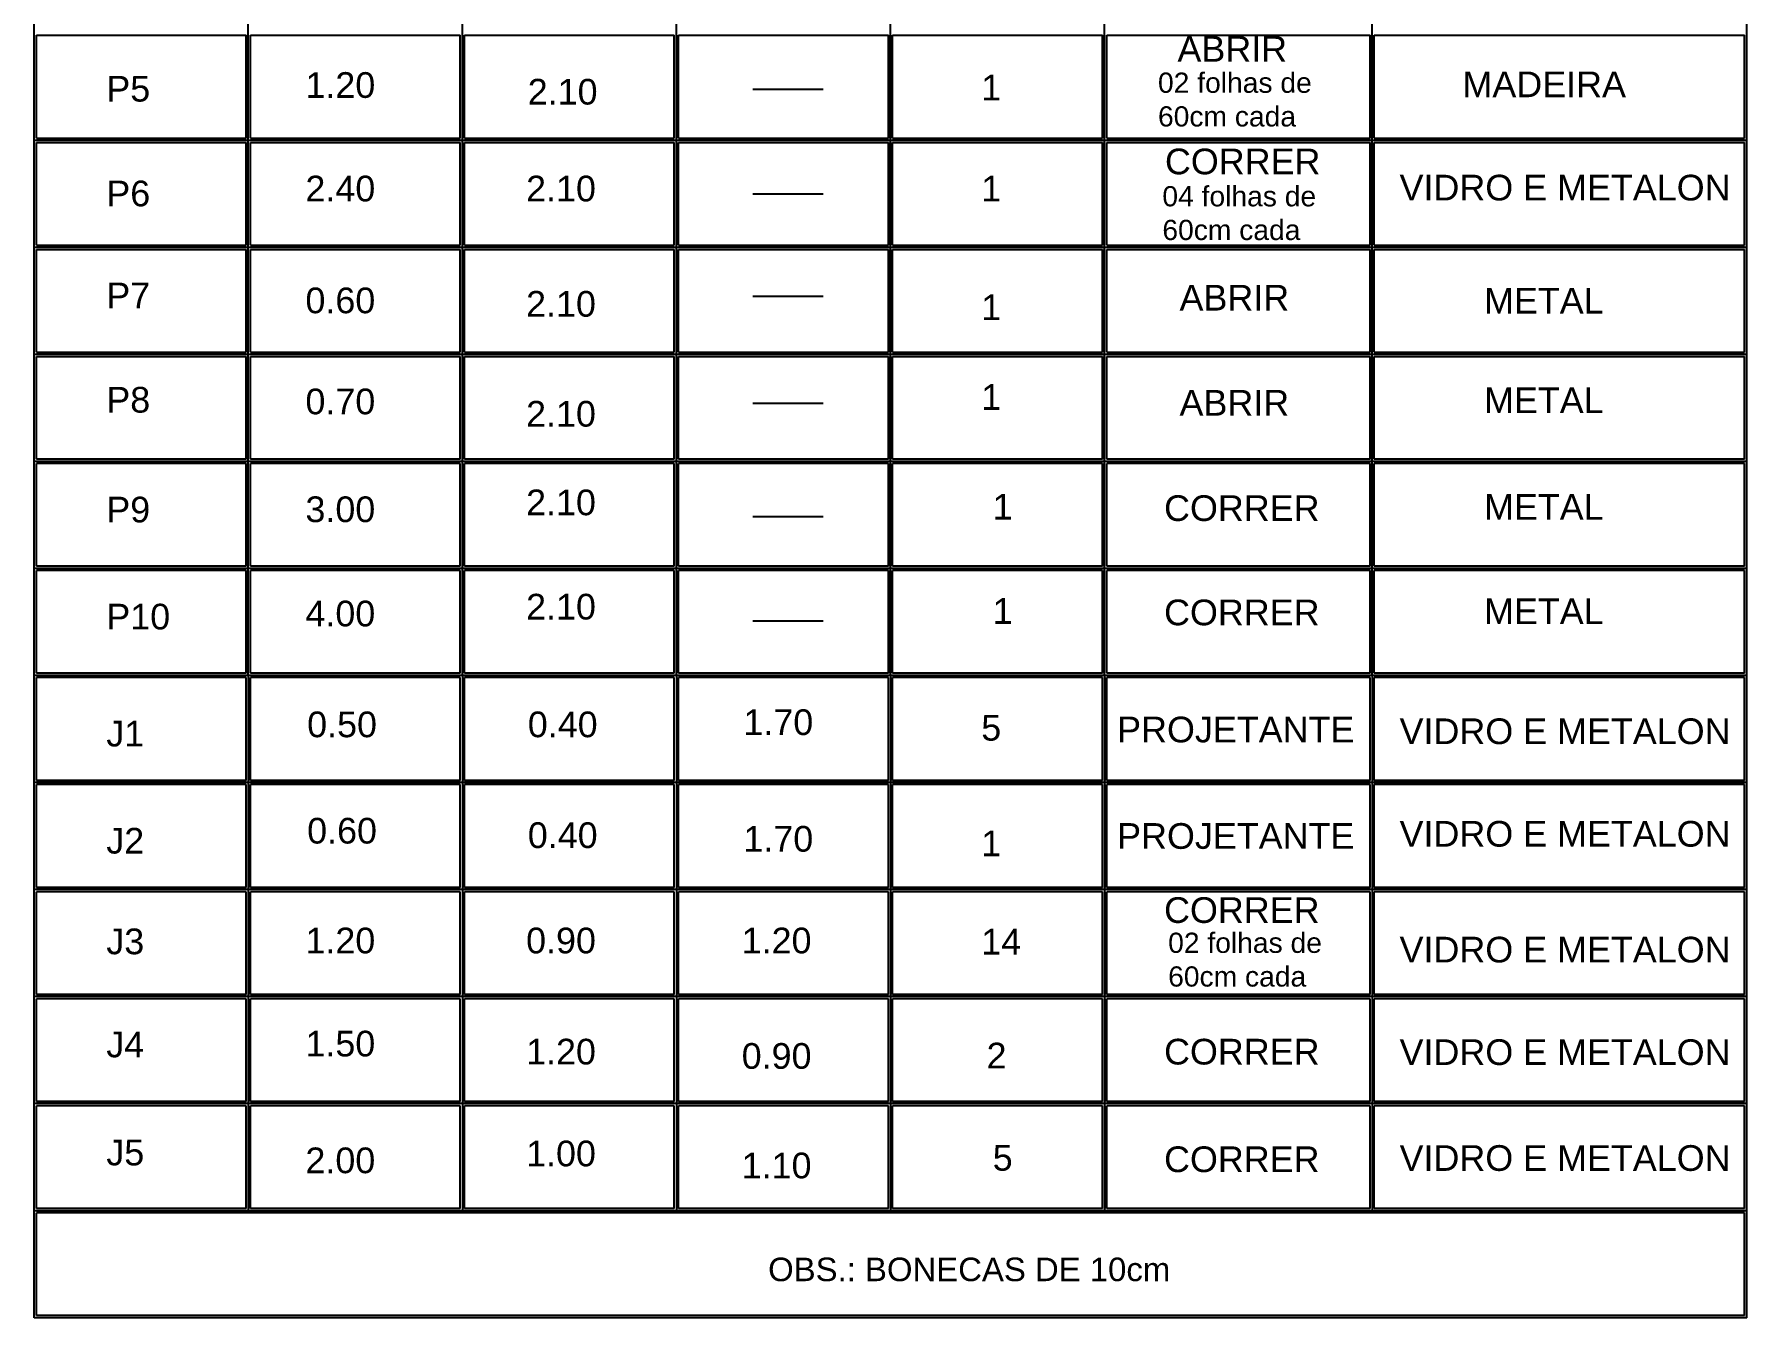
# Model space of a CAD drawing. Header units: millimetres. Extents: x 313 to 493, y 47 to 181.
# Drawn here: x 401.4 to 417.4, y 82.58 to 94.57 of the extents above; entities that cross this region are included whole.
import ezdxf

# ---------------------------------------------------------------- set-up
doc = ezdxf.new("R2010")
doc.units = ezdxf.units.MM
doc.header["$LTSCALE"] = 0.05
doc.header["$MEASUREMENT"] = 0
doc.layers.add('01', color=1, linetype='Continuous')
doc.layers.add('02', color=2, linetype='Continuous')
doc.styles.get("Standard").update_dxf_attribs({"font": 'arial.ttf'})

msp = doc.modelspace()

# ---------------------------------------------------------------- linework, layer by layer
at = {"layer": '01'}
for p, q in [((401.4239, 94.5565), (403.3839, 94.5565)), ((401.4239, 93.5965), (401.4239, 94.5565)), ((403.3839, 93.5965), (403.3839, 94.5565)), ((403.4239, 94.5565), (405.3839, 94.5565)), ((403.4239, 93.5965), (403.4239, 94.5565)), ((405.3839, 93.5965), (405.3839, 94.5565)), ((405.4239, 94.5565), (407.3839, 94.5565)), ((405.4239, 93.5965), (405.4239, 94.5565)), ((407.3839, 93.5965), (407.3839, 94.5565)), ((407.4239, 94.5565), (409.3839, 94.5565)), ((407.4239, 93.5965), (407.4239, 94.5565)), ((409.3839, 93.5965), (409.3839, 94.5565)), ((409.4239, 94.5565), (411.3839, 94.5565)), ((409.4239, 93.5965), (409.4239, 94.5565)), ((411.3839, 93.5965), (411.3839, 94.5565)), ((411.4239, 94.5565), (413.8839, 94.5565)), ((411.4239, 93.5965), (411.4239, 94.5565)), ((413.8839, 93.5965), (413.8839, 94.5565)), ((413.9239, 94.5565), (417.3839, 94.5565)), ((413.9239, 93.5965), (413.9239, 94.5565)), ((417.3839, 93.5965), (417.3839, 94.5565)), ((401.4239, 93.5965), (403.3839, 93.5965)), ((401.4239, 93.5565), (403.3839, 93.5565)), ((401.4239, 92.5965), (401.4239, 93.5565)), ((403.3839, 92.5965), (403.3839, 93.5565)), ((403.4239, 93.5965), (405.3839, 93.5965)), ((403.4239, 93.5565), (405.3839, 93.5565)), ((403.4239, 92.5965), (403.4239, 93.5565)), ((405.3839, 92.5965), (405.3839, 93.5565)), ((405.4239, 93.5965), (407.3839, 93.5965)), ((405.4239, 93.5565), (407.3839, 93.5565)), ((405.4239, 92.5965), (405.4239, 93.5565)), ((407.3839, 92.5965), (407.3839, 93.5565)), ((407.4239, 93.5965), (409.3839, 93.5965)), ((407.4239, 93.5565), (409.3839, 93.5565)), ((407.4239, 92.5965), (407.4239, 93.5565)), ((409.3839, 92.5965), (409.3839, 93.5565)), ((409.4239, 93.5965), (411.3839, 93.5965)), ((409.4239, 93.5565), (411.3839, 93.5565)), ((409.4239, 92.5965), (409.4239, 93.5565)), ((411.3839, 92.5965), (411.3839, 93.5565)), ((411.4239, 93.5965), (413.8839, 93.5965)), ((411.4239, 93.5565), (413.8839, 93.5565)), ((411.4239, 92.5965), (411.4239, 93.5565)), ((413.8839, 92.5965), (413.8839, 93.5565)), ((413.9239, 93.5965), (417.3839, 93.5965)), ((413.9239, 93.5565), (417.3839, 93.5565)), ((413.9239, 92.5965), (413.9239, 93.5565)), ((417.3839, 92.5965), (417.3839, 93.5565)), ((401.4239, 92.5965), (403.3839, 92.5965)), ((401.4239, 92.5565), (403.3839, 92.5565)), ((401.4239, 91.5965), (401.4239, 92.5565)), ((403.3839, 91.5965), (403.3839, 92.5565)), ((403.4239, 92.5965), (405.3839, 92.5965)), ((403.4239, 91.5965), (403.4239, 92.5565)), ((403.4239, 92.5565), (405.3839, 92.5565)), ((405.3839, 91.5965), (405.3839, 92.5565)), ((405.4239, 92.5965), (407.3839, 92.5965)), ((405.4239, 92.5565), (407.3839, 92.5565)), ((405.4239, 91.5965), (405.4239, 92.5565)), ((407.3839, 91.5965), (407.3839, 92.5565)), ((407.4239, 92.5965), (409.3839, 92.5965)), ((407.4239, 92.5565), (409.3839, 92.5565)), ((407.4239, 91.5965), (407.4239, 92.5565)), ((409.3839, 91.5965), (409.3839, 92.5565)), ((409.4239, 92.5965), (411.3839, 92.5965)), ((409.4239, 92.5565), (411.3839, 92.5565)), ((409.4239, 91.5965), (409.4239, 92.5565)), ((411.3839, 91.5965), (411.3839, 92.5565)), ((411.4239, 92.5965), (413.8839, 92.5965)), ((411.4239, 92.5565), (413.8839, 92.5565)), ((411.4239, 91.5965), (411.4239, 92.5565)), ((413.8839, 91.5965), (413.8839, 92.5565)), ((413.9239, 92.5965), (417.3839, 92.5965)), ((413.9239, 92.5565), (417.3839, 92.5565)), ((413.9239, 91.5965), (413.9239, 92.5565)), ((417.3839, 91.5965), (417.3839, 92.5565)), ((401.4239, 91.5965), (403.3839, 91.5965)), ((401.4239, 91.5565), (403.3839, 91.5565)), ((401.4239, 90.5965), (401.4239, 91.5565)), ((403.3839, 90.5965), (403.3839, 91.5565)), ((403.4239, 91.5965), (405.3839, 91.5965)), ((403.4239, 90.5965), (403.4239, 91.5565)), ((403.4239, 91.5565), (405.3839, 91.5565)), ((405.3839, 90.5965), (405.3839, 91.5565)), ((405.4239, 91.5965), (407.3839, 91.5965)), ((405.4239, 90.5965), (405.4239, 91.5565)), ((405.4239, 91.5565), (407.3839, 91.5565)), ((407.3839, 90.5965), (407.3839, 91.5565)), ((407.4239, 91.5965), (409.3839, 91.5965)), ((407.4239, 90.5965), (407.4239, 91.5565)), ((407.4239, 91.5565), (409.3839, 91.5565)), ((409.3839, 90.5965), (409.3839, 91.5565)), ((409.4239, 91.5965), (411.3839, 91.5965)), ((409.4239, 90.5965), (409.4239, 91.5565)), ((409.4239, 91.5565), (411.3839, 91.5565)), ((411.3839, 90.5965), (411.3839, 91.5565)), ((411.4239, 91.5965), (413.8839, 91.5965)), ((411.4239, 90.5965), (411.4239, 91.5565)), ((411.4239, 91.5565), (413.8839, 91.5565)), ((413.8839, 90.5965), (413.8839, 91.5565)), ((413.9239, 91.5965), (417.3839, 91.5965)), ((413.9239, 90.5965), (413.9239, 91.5565)), ((413.9239, 91.5565), (417.3839, 91.5565)), ((417.3839, 90.5965), (417.3839, 91.5565)), ((403.3839, 90.5965), (401.4239, 90.5965)), ((405.3839, 90.5965), (403.4239, 90.5965)), ((407.3839, 90.5965), (405.4239, 90.5965)), ((409.3839, 90.5965), (407.4239, 90.5965)), ((411.3839, 90.5965), (409.4239, 90.5965)), ((413.8839, 90.5965), (411.4239, 90.5965)), ((417.3839, 90.5965), (413.9239, 90.5965)), ((401.4239, 89.5965), (401.4239, 90.5565)), ((403.3839, 90.5565), (401.4239, 90.5565)), ((403.3839, 89.5965), (403.3839, 90.5565)), ((403.4239, 89.5965), (403.4239, 90.5565)), ((405.3839, 90.5565), (403.4239, 90.5565)), ((405.3839, 89.5965), (405.3839, 90.5565)), ((405.4239, 89.5965), (405.4239, 90.5565)), ((407.3839, 90.5565), (405.4239, 90.5565)), ((407.3839, 89.5965), (407.3839, 90.5565)), ((407.4239, 89.5965), (407.4239, 90.5565)), ((409.3839, 90.5565), (407.4239, 90.5565)), ((409.3839, 89.5965), (409.3839, 90.5565)), ((409.4239, 89.5965), (409.4239, 90.5565)), ((411.3839, 90.5565), (409.4239, 90.5565)), ((411.3839, 89.5965), (411.3839, 90.5565)), ((411.4239, 89.5965), (411.4239, 90.5565)), ((413.8839, 90.5565), (411.4239, 90.5565)), ((413.8839, 89.5965), (413.8839, 90.5565)), ((417.3839, 90.5565), (413.9239, 90.5565)), ((413.9239, 89.5965), (413.9239, 90.5565)), ((417.3839, 89.5965), (417.3839, 90.5565)), ((403.3839, 89.5965), (401.4239, 89.5965)), ((401.4239, 88.5965), (401.4239, 89.5565)), ((403.3839, 89.5565), (401.4239, 89.5565)), ((403.3839, 88.5965), (403.3839, 89.5565)), ((405.3839, 89.5965), (403.4239, 89.5965)), ((403.4239, 88.5965), (403.4239, 89.5565)), ((405.3839, 89.5565), (403.4239, 89.5565)), ((405.3839, 88.5965), (405.3839, 89.5565)), ((407.3839, 89.5965), (405.4239, 89.5965)), ((405.4239, 88.5965), (405.4239, 89.5565)), ((407.3839, 89.5565), (405.4239, 89.5565)), ((407.3839, 88.5965), (407.3839, 89.5565)), ((409.3839, 89.5965), (407.4239, 89.5965)), ((407.4239, 88.5965), (407.4239, 89.5565)), ((409.3839, 89.5565), (407.4239, 89.5565)), ((409.3839, 88.5965), (409.3839, 89.5565)), ((411.3839, 89.5965), (409.4239, 89.5965)), ((409.4239, 88.5965), (409.4239, 89.5565)), ((411.3839, 89.5565), (409.4239, 89.5565)), ((411.3839, 88.5965), (411.3839, 89.5565)), ((413.8839, 89.5965), (411.4239, 89.5965)), ((411.4239, 88.5965), (411.4239, 89.5565)), ((413.8839, 89.5565), (411.4239, 89.5565)), ((413.8839, 88.5965), (413.8839, 89.5565)), ((417.3839, 89.5965), (413.9239, 89.5965)), ((417.3839, 89.5565), (413.9239, 89.5565)), ((413.9239, 88.5965), (413.9239, 89.5565)), ((417.3839, 88.5965), (417.3839, 89.5565)), ((403.3839, 88.5965), (401.4239, 88.5965)), ((401.4239, 87.5965), (401.4239, 88.5565)), ((403.3839, 88.5565), (401.4239, 88.5565)), ((403.3839, 87.5965), (403.3839, 88.5565)), ((405.3839, 88.5965), (403.4239, 88.5965)), ((403.4239, 87.5965), (403.4239, 88.5565)), ((405.3839, 88.5565), (403.4239, 88.5565)), ((405.3839, 87.5965), (405.3839, 88.5565)), ((407.3839, 88.5965), (405.4239, 88.5965)), ((405.4239, 87.5965), (405.4239, 88.5565)), ((407.3839, 88.5565), (405.4239, 88.5565)), ((407.3839, 87.5965), (407.3839, 88.5565)), ((409.3839, 88.5965), (407.4239, 88.5965)), ((407.4239, 87.5965), (407.4239, 88.5565)), ((409.3839, 88.5565), (407.4239, 88.5565)), ((409.3839, 87.5965), (409.3839, 88.5565)), ((411.3839, 88.5965), (409.4239, 88.5965)), ((409.4239, 87.5965), (409.4239, 88.5565)), ((411.3839, 88.5565), (409.4239, 88.5565)), ((411.3839, 87.5965), (411.3839, 88.5565)), ((413.8839, 88.5965), (411.4239, 88.5965)), ((411.4239, 87.5965), (411.4239, 88.5565)), ((413.8839, 88.5565), (411.4239, 88.5565)), ((413.8839, 87.5965), (413.8839, 88.5565)), ((417.3839, 88.5965), (413.9239, 88.5965)), ((417.3839, 88.5565), (413.9239, 88.5565)), ((413.9239, 87.5965), (413.9239, 88.5565)), ((417.3839, 87.5965), (417.3839, 88.5565)), ((403.3839, 87.5965), (401.4239, 87.5965)), ((403.3839, 87.5565), (401.4239, 87.5565)), ((401.4239, 86.5965), (401.4239, 87.5565)), ((403.3839, 86.5965), (403.3839, 87.5565)), ((405.3839, 87.5965), (403.4239, 87.5965)), ((405.3839, 87.5565), (403.4239, 87.5565)), ((403.4239, 86.5965), (403.4239, 87.5565)), ((405.3839, 86.5965), (405.3839, 87.5565)), ((407.3839, 87.5965), (405.4239, 87.5965)), ((407.3839, 87.5565), (405.4239, 87.5565)), ((405.4239, 86.5965), (405.4239, 87.5565)), ((407.3839, 86.5965), (407.3839, 87.5565)), ((409.3839, 87.5965), (407.4239, 87.5965)), ((409.3839, 87.5565), (407.4239, 87.5565)), ((407.4239, 86.5965), (407.4239, 87.5565)), ((409.3839, 86.5965), (409.3839, 87.5565)), ((411.3839, 87.5965), (409.4239, 87.5965)), ((411.3839, 87.5565), (409.4239, 87.5565)), ((409.4239, 86.5965), (409.4239, 87.5565)), ((411.3839, 86.5965), (411.3839, 87.5565)), ((413.8839, 87.5965), (411.4239, 87.5965)), ((413.8839, 87.5565), (411.4239, 87.5565)), ((411.4239, 86.5965), (411.4239, 87.5565)), ((413.8839, 86.5965), (413.8839, 87.5565)), ((417.3839, 87.5965), (413.9239, 87.5965)), ((417.3839, 87.5565), (413.9239, 87.5565)), ((413.9239, 86.5965), (413.9239, 87.5565)), ((417.3839, 86.5965), (417.3839, 87.5565)), ((403.3839, 86.5965), (401.4239, 86.5965)), ((405.3839, 86.5965), (403.4239, 86.5965)), ((407.3839, 86.5965), (405.4239, 86.5965)), ((409.3839, 86.5965), (407.4239, 86.5965)), ((411.3839, 86.5965), (409.4239, 86.5965)), ((413.8839, 86.5965), (411.4239, 86.5965)), ((417.3839, 86.5965), (413.9239, 86.5965)), ((403.3839, 86.5565), (401.4239, 86.5565)), ((401.4239, 85.5965), (401.4239, 86.5565)), ((403.3839, 85.5965), (403.3839, 86.5565)), ((405.3839, 86.5565), (403.4239, 86.5565)), ((403.4239, 85.5965), (403.4239, 86.5565)), ((405.3839, 85.5965), (405.3839, 86.5565)), ((407.3839, 86.5565), (405.4239, 86.5565)), ((405.4239, 85.5965), (405.4239, 86.5565)), ((407.3839, 85.5965), (407.3839, 86.5565)), ((409.3839, 86.5565), (407.4239, 86.5565)), ((407.4239, 85.5965), (407.4239, 86.5565)), ((409.3839, 85.5965), (409.3839, 86.5565)), ((411.3839, 86.5565), (409.4239, 86.5565)), ((409.4239, 85.5965), (409.4239, 86.5565)), ((411.3839, 85.5965), (411.3839, 86.5565)), ((413.8839, 86.5565), (411.4239, 86.5565)), ((411.4239, 85.5965), (411.4239, 86.5565)), ((413.8839, 85.5965), (413.8839, 86.5565)), ((417.3839, 86.5565), (413.9239, 86.5565)), ((413.9239, 85.5965), (413.9239, 86.5565)), ((417.3839, 85.5965), (417.3839, 86.5565)), ((403.3839, 85.5965), (401.4239, 85.5965)), ((403.3839, 85.5565), (401.4239, 85.5565)), ((401.4239, 84.5965), (401.4239, 85.5565)), ((403.3839, 84.5965), (403.3839, 85.5565)), ((405.3839, 85.5965), (403.4239, 85.5965)), ((405.3839, 85.5565), (403.4239, 85.5565)), ((403.4239, 84.5965), (403.4239, 85.5565)), ((405.3839, 84.5965), (405.3839, 85.5565)), ((407.3839, 85.5965), (405.4239, 85.5965)), ((407.3839, 85.5565), (405.4239, 85.5565)), ((405.4239, 84.5965), (405.4239, 85.5565)), ((407.3839, 84.5965), (407.3839, 85.5565)), ((409.3839, 85.5965), (407.4239, 85.5965)), ((409.3839, 85.5565), (407.4239, 85.5565)), ((407.4239, 84.5965), (407.4239, 85.5565)), ((409.3839, 84.5965), (409.3839, 85.5565)), ((411.3839, 85.5965), (409.4239, 85.5965)), ((411.3839, 85.5565), (409.4239, 85.5565)), ((409.4239, 84.5965), (409.4239, 85.5565)), ((411.3839, 84.5965), (411.3839, 85.5565)), ((413.8839, 85.5965), (411.4239, 85.5965)), ((413.8839, 85.5565), (411.4239, 85.5565)), ((411.4239, 84.5965), (411.4239, 85.5565)), ((413.8839, 84.5965), (413.8839, 85.5565)), ((417.3839, 85.5965), (413.9239, 85.5965)), ((417.3839, 85.5565), (413.9239, 85.5565)), ((413.9239, 84.5965), (413.9239, 85.5565)), ((417.3839, 84.5965), (417.3839, 85.5565)), ((403.3839, 84.5965), (401.4239, 84.5965)), ((403.3839, 84.5565), (401.4239, 84.5565)), ((401.4239, 83.5965), (401.4239, 84.5565)), ((403.3839, 83.5965), (403.3839, 84.5565)), ((405.3839, 84.5965), (403.4239, 84.5965)), ((405.3839, 84.5565), (403.4239, 84.5565)), ((403.4239, 83.5965), (403.4239, 84.5565)), ((405.3839, 83.5965), (405.3839, 84.5565)), ((407.3839, 84.5965), (405.4239, 84.5965)), ((407.3839, 84.5565), (405.4239, 84.5565)), ((405.4239, 83.5965), (405.4239, 84.5565)), ((407.3839, 83.5965), (407.3839, 84.5565)), ((409.3839, 84.5965), (407.4239, 84.5965)), ((409.3839, 84.5565), (407.4239, 84.5565)), ((407.4239, 83.5965), (407.4239, 84.5565)), ((409.3839, 83.5965), (409.3839, 84.5565)), ((411.3839, 84.5965), (409.4239, 84.5965)), ((411.3839, 84.5565), (409.4239, 84.5565)), ((409.4239, 83.5965), (409.4239, 84.5565)), ((411.3839, 83.5965), (411.3839, 84.5565)), ((413.8839, 84.5965), (411.4239, 84.5965)), ((413.8839, 84.5565), (411.4239, 84.5565)), ((411.4239, 83.5965), (411.4239, 84.5565)), ((413.8839, 83.5965), (413.8839, 84.5565)), ((417.3839, 84.5965), (413.9239, 84.5965)), ((417.3839, 84.5565), (413.9239, 84.5565)), ((413.9239, 83.5965), (413.9239, 84.5565)), ((417.3839, 83.5965), (417.3839, 84.5565)), ((403.3839, 83.5965), (401.4239, 83.5965)), ((401.4239, 82.5965), (401.4239, 83.5565)), ((417.3839, 83.5565), (401.4239, 83.5565)), ((405.3839, 83.5965), (403.4239, 83.5965)), ((407.3839, 83.5965), (405.4239, 83.5965)), ((409.3839, 83.5965), (407.4239, 83.5965)), ((411.3839, 83.5965), (409.4239, 83.5965)), ((413.8839, 83.5965), (411.4239, 83.5965)), ((417.3839, 83.5965), (413.9239, 83.5965)), ((417.3839, 82.5965), (417.3839, 83.5565)), ((417.3839, 82.5965), (401.4239, 82.5965))]:
    msp.add_line(p, q, dxfattribs=at)
at = {"layer": '02', "linetype": 'Continuous'}
for p, q in [((401.4039, 82.5765), (401.4039, 99.5765)), ((403.4039, 88.5765), (403.4039, 99.5765)), ((405.4039, 88.5765), (405.4039, 99.5765)), ((407.4039, 88.5765), (407.4039, 99.5765)), ((409.4039, 88.5765), (409.4039, 99.5765)), ((411.4039, 88.5765), (411.4039, 99.5765)), ((413.9039, 88.5765), (413.9039, 99.5765)), ((417.4039, 91.5765), (417.4039, 99.5765)), ((408.118, 94.0528), (408.776, 94.0528)), ((401.4039, 93.5765), (417.4039, 93.5765)), ((408.118, 93.0764), (408.776, 93.0764)), ((401.4039, 92.5765), (417.4039, 92.5765)), ((408.118, 92.1187), (408.776, 92.1187)), ((401.4039, 91.5765), (417.4039, 91.5765)), ((417.4039, 82.5765), (417.4039, 91.5765)), ((408.118, 91.1203), (408.776, 91.1203)), ((417.4039, 90.5765), (401.4039, 90.5765)), ((408.118, 90.0601), (408.776, 90.0601)), ((417.4039, 89.5765), (401.4039, 89.5765)), ((408.118, 89.086), (408.776, 89.086)), ((407.4039, 88.5765), (401.4039, 88.5765)), ((417.4039, 88.5765), (407.4039, 88.5765)), ((417.4039, 87.5765), (401.4039, 87.5765)), ((417.4039, 86.5765), (401.4039, 86.5765)), ((417.4039, 85.5765), (401.4039, 85.5765)), ((417.4039, 84.5765), (401.4039, 84.5765)), ((417.4039, 83.5765), (401.4039, 83.5765)), ((417.4039, 82.5765), (401.4039, 82.5765))]:
    msp.add_line(p, q, dxfattribs=at)
at = {"layer": '02'}
for p, q in [((403.4039, 88.5765), (403.4039, 87.5765)), ((405.4039, 88.5765), (405.4039, 87.5765)), ((407.4039, 88.5765), (407.4039, 87.5765)), ((409.4039, 88.5765), (409.4039, 87.5765)), ((411.4039, 88.5765), (411.4039, 87.5765)), ((413.9039, 88.5765), (413.9039, 87.5765)), ((403.4039, 87.5765), (403.4039, 86.5765)), ((405.4039, 87.5765), (405.4039, 86.5765)), ((407.4039, 87.5765), (407.4039, 86.5765)), ((409.4039, 87.5765), (409.4039, 86.5765)), ((411.4039, 87.5765), (411.4039, 86.5765)), ((413.9039, 87.5765), (413.9039, 86.5765)), ((403.4039, 86.5765), (403.4039, 85.5765)), ((405.4039, 86.5765), (405.4039, 85.5765)), ((407.4039, 86.5765), (407.4039, 85.5765)), ((409.4039, 86.5765), (409.4039, 85.5765)), ((411.4039, 86.5765), (411.4039, 85.5765)), ((413.9039, 86.5765), (413.9039, 85.5765)), ((403.4039, 85.5765), (403.4039, 84.5765)), ((405.4039, 85.5765), (405.4039, 84.5765)), ((407.4039, 85.5765), (407.4039, 84.5765)), ((409.4039, 85.5765), (409.4039, 84.5765)), ((411.4039, 85.5765), (411.4039, 84.5765)), ((413.9039, 85.5765), (413.9039, 84.5765)), ((403.4039, 84.5765), (403.4039, 83.5765)), ((405.4039, 84.5765), (405.4039, 83.5765)), ((407.4039, 84.5765), (407.4039, 83.5765)), ((409.4039, 84.5765), (409.4039, 83.5765)), ((411.4039, 84.5765), (411.4039, 83.5765)), ((413.9039, 84.5765), (413.9039, 83.5765))]:
    msp.add_line(p, q, dxfattribs=at)

# ---------------------------------------------------------------- texts
at = {"layer": '01'}
msp.add_text('OBS.: BONECAS DE 10cm', height=0.22, dxfattribs=at).set_placement((408.2604, 82.9182))
at = {"layer": '02', "linetype": 'Continuous', "attachment_point": 1}
for s, insert, char_height, width in [('{\\fArial|b0|i0|c0|p34;ABRIR}', (412.0849, 94.55), 0.24, 6.70466), ('P5', (402.0772, 94.1777), 0.24, 6.7047), ('1.20', (403.9376, 94.2122), 0.24, 6.7047), ('2.10', (406.0146, 94.1497), 0.24, 6.7047), ('1', (410.2519, 94.1893), 0.24, 6.7047), ('02 folhas de 60cm cada', (411.903, 94.2083), 0.188775, 1.5529), ('MADEIRA', (414.748, 94.2185), 0.24, 6.7047), ('CORRER', (411.9681, 93.4981), 0.24, 6.7047), ('P6', (402.0772, 93.1992), 0.24, 6.7047), ('2.40', (403.9376, 93.2452), 0.24, 6.7047), ('2.10', (405.9993, 93.2452), 0.24, 6.7047), ('1', (410.2519, 93.2452), 0.24, 6.7047), ('04 folhas de 60cm cada', (411.9439, 93.1476), 0.188775, 1.718353), ('VIDRO E METALON', (414.1602, 93.2541), 0.24, 6.7047), ('P7', (402.0772, 92.2463), 0.24, 6.7047), ('0.60', (403.9376, 92.2002), 0.24, 6.7047), ('2.10', (405.9993, 92.1682), 0.24, 6.7047), ('{\\fArial|b0|i0|c0|p34;ABRIR}', (412.1042, 92.2253), 0.24, 6.70466), ('METAL', (414.9492, 92.1976), 0.24, 6.7047), ('1', (410.2519, 92.1363), 0.24, 6.7047), ('P8', (402.0772, 91.2722), 0.24, 6.7047), ('0.70', (403.9376, 91.2563), 0.24, 6.7047), ('1', (410.2519, 91.2979), 0.24, 6.7047), ('{\\fArial|b0|i0|c0|p34;ABRIR}', (412.1042, 91.2437), 0.24, 6.70466), ('METAL', (414.9492, 91.2675), 0.24, 6.7047), ('2.10', (405.9993, 91.141), 0.24, 6.7047), ('P9', (402.0772, 90.2463), 0.24, 6.7047), ('3.00', (403.9376, 90.2491), 0.24, 6.7047), ('2.10', (405.9993, 90.3133), 0.24, 6.7047), ('1', (410.3588, 90.2728), 0.24, 6.7047), ('CORRER', (411.9598, 90.2595), 0.24, 6.7047), ('METAL', (414.9492, 90.2709), 0.24, 6.7047), ('2.10', (405.9993, 89.3392), 0.24, 6.7047), ('1', (410.3588, 89.2987), 0.24, 6.7047), ('CORRER', (411.9598, 89.2854), 0.24, 6.7047), ('METAL', (414.9492, 89.2968), 0.24, 6.7047), ('P10', (402.0772, 89.2463), 0.24, 6.7047), ('4.00', (403.9376, 89.275), 0.24, 6.7047), ('0.50', (403.9535, 88.2396), 0.24, 6.7047), ('0.40', (406.0152, 88.2396), 0.24, 6.7047), ('1.70', (408.0296, 88.2602), 0.24, 6.7047), ('5', (410.2519, 88.2079), 0.24, 6.7047), ('PROJETANTE', (411.5214, 88.1915), 0.24, 6.7047), ('VIDRO E METALON', (414.1602, 88.1755), 0.24, 6.7047), ('J1', (402.0772, 88.1535), 0.24, 6.7047), ('0.60', (403.9535, 87.2463), 0.24, 6.7047), ('0.40', (406.0152, 87.2045), 0.24, 6.7047), ('PROJETANTE', (411.5214, 87.197), 0.24, 6.7047), ('VIDRO E METALON', (414.1602, 87.2174), 0.24, 6.7047), ('J2', (402.0772, 87.1525), 0.24, 6.7047), ('1.70', (408.0296, 87.1705), 0.24, 6.7047), ('1', (410.2519, 87.1282), 0.24, 6.7047), ('CORRER', (411.9598, 86.5049), 0.24, 6.7047), ('J3', (402.0772, 86.2123), 0.24, 6.7047), ('1.20', (403.9376, 86.2206), 0.24, 6.7047), ('0.90', (405.9993, 86.2206), 0.24, 6.7047), ('1.20', (408.0136, 86.2206), 0.24, 6.7047), ('14', (410.2519, 86.2097), 0.24, 6.7047), ('02 folhas de 60cm cada', (411.998, 86.1737), 0.188775, 1.7184), ('VIDRO E METALON', (414.1602, 86.1357), 0.24, 6.7047), ('J4', (402.0772, 85.2493), 0.24, 6.7047), ('1.50', (403.9376, 85.2576), 0.24, 6.7047), ('1.20', (405.9993, 85.1825), 0.24, 6.7047), ('0.90', (408.0136, 85.1423), 0.24, 6.7047), ('2', (410.3017, 85.1456), 0.24, 6.7047), ('CORRER', (411.9598, 85.1822), 0.24, 6.7047), ('VIDRO E METALON', (414.1602, 85.1776), 0.24, 6.7047), ('J5', (402.0772, 84.2397), 0.24, 6.7047), ('2.00', (403.9376, 84.1668), 0.24, 6.7047), ('1.00', (405.9993, 84.231), 0.24, 6.7047), ('5', (410.3588, 84.1905), 0.24, 6.7047), ('CORRER', (411.9598, 84.1772), 0.24, 6.7047), ('VIDRO E METALON', (414.1602, 84.1886), 0.24, 6.7047), ('1.10', (408.0136, 84.1189), 0.24, 6.7047)]:
    msp.add_mtext(s, dxfattribs=dict(at, insert=insert, char_height=char_height, width=width))

doc.saveas('drawing.dxf')
